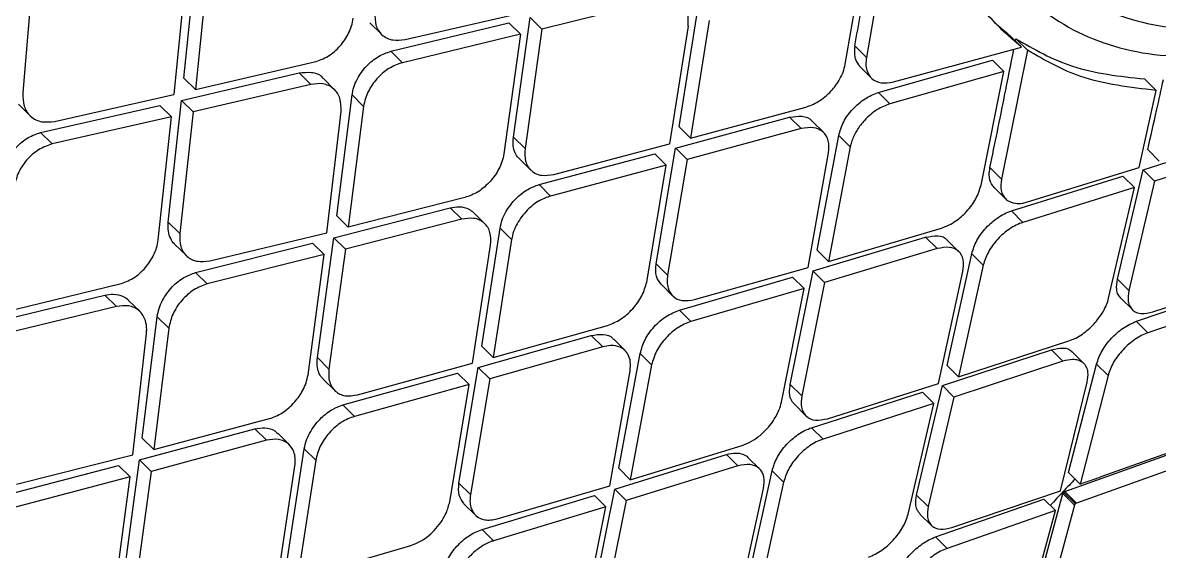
# Model space of a CAD drawing. Extents: x 525 to 613, y 487 to 635.
# Drawn here: x 535.925 to 537.302, y 579.266 to 579.906 of the extents above; entities that cross this region are included whole.
import ezdxf

# ---------------------------------------------------------------- set-up
doc = ezdxf.new("R2010")
doc.units = 0
doc.header["$MEASUREMENT"] = 0
doc.layers.add('1', color=4, linetype='Continuous')
doc.layers.add('STD TEST', color=3, linetype='Continuous')

# ---------------------------------------------------------------- blocks, each defined once
blk = doc.blocks.new('2023 VANGUARD')
at = {"layer": '1', "color": 3, "linetype": 'Continuous', "lineweight": 25}
for p, q in [((-32.0381, -12.8348), (-32.0141, -12.6937)), ((-31.9886, -12.6871), (-32.0126, -12.8266)), ((-32.8394, -12.8516), (-32.8242, -12.7018)), ((-33.0216, -12.7173), (-33.0346, -12.8693)), ((-32.8366, -12.7214), (-32.8515, -12.8715)), ((-32.8101, -12.7157), (-32.8253, -12.8655)), ((-32.2636, -12.7572), (-32.4058, -12.7923)), ((-32.5715, -12.8051), (-32.4282, -12.7722)), ((-32.2394, -12.9109), (-32.2169, -12.7684)), ((-32.614, -12.7848), (-32.6, -12.7986)), ((-32.5886, -12.8192), (-32.4457, -12.7848)), ((-32.4457, -12.7848), (-32.4317, -12.7986)), ((-32.4401, -12.9233), (-32.4198, -12.7785)), ((-32.4058, -12.7923), (-32.4198, -12.7785)), ((-32.2286, -12.7887), (-32.2509, -12.9314)), ((-32.2029, -12.7821), (-32.2255, -12.9246)), ((-32.4317, -12.7986), (-32.5746, -12.8331)), ((-32.4317, -12.7986), (-32.4518, -12.9436)), ((-32.4058, -12.7923), (-32.4261, -12.9371)), ((-31.8386, -12.8003), (-31.8246, -12.8141)), ((-31.8319, -12.8069), (-31.8314, -12.8041)), ((-31.8174, -12.818), (-31.8314, -12.8041)), ((-32.0126, -12.8266), (-32.0265, -12.8128)), ((-31.9797, -12.8564), (-31.8246, -12.8141)), ((-31.8174, -12.818), (-31.8489, -12.9739)), ((-32.5886, -12.8193), (-32.5746, -12.8331)), ((-31.9982, -12.8692), (-31.86, -12.83)), ((-31.8461, -12.8438), (-31.86, -12.83)), ((-32.8422, -12.8787), (-32.6997, -12.8455)), ((-32.8253, -12.8655), (-32.6812, -12.8322)), ((-32.6857, -12.8594), (-32.6997, -12.8455)), ((-32.0205, -12.8378), (-32.0066, -12.8515)), ((-31.8461, -12.8438), (-31.9842, -12.8829)), ((-31.8737, -12.9814), (-31.8461, -12.8438)), ((-32.8253, -12.8655), (-32.8394, -12.8516)), ((-32.6857, -12.8594), (-32.8281, -12.8926)), ((-32.6568, -12.8658), (-32.6708, -12.8519)), ((-31.6616, -12.8667), (-31.6756, -12.8528)), ((-32.9962, -12.9041), (-32.8515, -12.8715)), ((-32.6542, -13.0186), (-32.6357, -12.8721)), ((-32.6216, -12.886), (-32.6356, -12.8721)), ((-31.9842, -12.8829), (-31.9981, -12.8692)), ((-31.6823, -12.9598), (-31.6616, -12.8667)), ((-33.0399, -12.8831), (-33.0258, -12.897)), ((-33.0129, -12.9176), (-32.8684, -12.8847)), ((-32.8543, -12.8986), (-32.8684, -12.8847)), ((-32.8583, -13.026), (-32.8422, -12.8787)), ((-32.8281, -12.8926), (-32.8422, -12.8787)), ((-32.6216, -12.886), (-32.6403, -13.0324)), ((-32.2255, -12.9246), (-32.0859, -12.8869)), ((-32.8543, -12.8986), (-32.9988, -12.9315)), ((-32.8704, -13.0475), (-32.8543, -12.8986)), ((-32.8281, -12.8926), (-32.8443, -13.0398)), ((-32.666, -13.0389), (-32.6489, -12.8921)), ((-32.2437, -12.9366), (-32.1057, -12.899)), ((-32.0917, -12.9128), (-32.1057, -12.899)), ((-32.2255, -12.9246), (-32.2394, -12.9109)), ((-32.0917, -12.9128), (-32.2297, -12.9504)), ((-32.0643, -12.9177), (-32.0783, -12.9039)), ((-32.9988, -12.9315), (-33.0129, -12.9176)), ((-32.4261, -12.9371), (-32.4401, -12.9233)), ((-32.0722, -13.0601), (-32.046, -12.9212)), ((-32.0321, -12.935), (-32.046, -12.9212)), ((-31.6773, -12.9627), (-31.5445, -12.9201)), ((-32.3912, -12.9684), (-32.2509, -12.9314)), ((-32.2673, -13.0765), (-32.2437, -12.9366)), ((-32.2297, -12.9504), (-32.2436, -12.9367)), ((-32.0832, -13.0812), (-32.0585, -12.942)), ((-32.0321, -12.935), (-32.0583, -13.0739)), ((-31.6717, -12.9383), (-31.6578, -12.9521)), ((-31.5305, -12.9339), (-31.6634, -12.9765)), ((-32.4332, -12.9491), (-32.4192, -12.963)), ((-32.4091, -12.9807), (-32.269, -12.9435)), ((-32.2551, -12.9572), (-32.269, -12.9435)), ((-32.2297, -12.9504), (-32.2534, -13.0903)), ((-32.2551, -12.9572), (-32.3951, -12.9945)), ((-32.2787, -13.0987), (-32.2551, -12.9572)), ((-31.8489, -12.9739), (-31.8629, -12.9601)), ((-31.8176, -13.0017), (-31.6823, -12.9598)), ((-31.7085, -13.0951), (-31.6773, -12.9627)), ((-31.6773, -12.9627), (-31.6634, -12.9765)), ((-32.3951, -12.9945), (-32.4091, -12.9807)), ((-31.8369, -13.0126), (-31.7018, -12.9705)), ((-31.6878, -12.9843), (-31.7018, -12.9705)), ((-31.6634, -12.9765), (-31.6945, -13.109)), ((-32.499, -12.9964), (-32.6403, -13.0324)), ((-31.8579, -12.9841), (-31.8439, -12.9979)), ((-31.6878, -12.9843), (-31.8229, -13.0264)), ((-31.7191, -13.1182), (-31.6878, -12.9843)), ((-32.6577, -13.045), (-32.5167, -13.0088)), ((-32.5167, -13.0088), (-32.5027, -13.0226)), ((-32.6403, -13.0324), (-32.6542, -13.0186)), ((-32.5027, -13.0226), (-32.6437, -13.0589)), ((-32.4747, -13.0281), (-32.4886, -13.0144)), ((-31.8229, -13.0264), (-31.8369, -13.0126)), ((-32.8443, -13.0398), (-32.8583, -13.026)), ((-32.4785, -13.1762), (-32.4563, -13.0334)), ((-32.4424, -13.0472), (-32.4563, -13.0334)), ((-32.0583, -13.0739), (-31.9217, -13.0333)), ((-32.8251, -13.0872), (-32.6834, -13.0516)), ((-32.8081, -13.0729), (-32.666, -13.0389)), ((-32.6694, -13.0654), (-32.6834, -13.0516)), ((-32.6776, -13.1902), (-32.6577, -13.045)), ((-32.6437, -13.0589), (-32.6577, -13.0451)), ((-32.4424, -13.0472), (-32.4646, -13.19)), ((-32.0771, -13.0852), (-31.9408, -13.0444)), ((-31.9408, -13.0444), (-31.9268, -13.0581)), ((-31.9004, -13.062), (-31.9144, -13.0483)), ((-32.8506, -13.0527), (-32.8364, -13.0667)), ((-32.6694, -13.0654), (-32.8111, -13.101)), ((-32.689, -13.2108), (-32.6694, -13.0654)), ((-32.6437, -13.0589), (-32.6636, -13.204)), ((-32.4898, -13.197), (-32.4678, -13.0539)), ((-32.0722, -13.0601), (-32.0583, -13.0739)), ((-31.9268, -13.0581), (-32.0632, -13.099)), ((-31.9149, -13.1997), (-31.8849, -13.0645)), ((-31.871, -13.0783), (-31.8849, -13.0645)), ((-32.2534, -13.0903), (-32.2673, -13.0765)), ((-31.871, -13.0783), (-31.9009, -13.2135)), ((-32.8111, -13.101), (-32.8251, -13.0872)), ((-32.2391, -13.1327), (-32.102, -13.0926)), ((-32.2207, -13.1199), (-32.0832, -13.0812)), ((-32.1048, -13.2228), (-32.0771, -13.0852)), ((-32.088, -13.1064), (-32.102, -13.0926)), ((-32.0632, -13.099), (-32.0771, -13.0853)), ((-31.9253, -13.2213), (-31.8956, -13.0859)), ((-31.6656, -13.1349), (-31.5332, -13.0912)), ((-33.0597, -13.1355), (-32.9169, -13.101)), ((-32.2613, -13.1014), (-32.2474, -13.1152)), ((-32.088, -13.1064), (-32.2252, -13.1465)), ((-32.1154, -13.2441), (-32.088, -13.1064)), ((-32.0632, -13.099), (-32.0908, -13.2365)), ((-31.6945, -13.109), (-31.7085, -13.0951)), ((-31.6855, -13.1462), (-31.5535, -13.1011)), ((-33.0765, -13.1488), (-32.9353, -13.1144)), ((-32.9212, -13.1283), (-32.9353, -13.1144)), ((-32.8925, -13.1345), (-32.9064, -13.1208)), ((-31.7044, -13.1182), (-31.6904, -13.132)), ((-31.5394, -13.1149), (-31.6715, -13.1601)), ((-32.9212, -13.1283), (-33.0624, -13.1627)), ((-32.2252, -13.1465), (-32.2391, -13.1327)), ((-32.8898, -13.2875), (-32.8716, -13.1406)), ((-32.8576, -13.1544), (-32.8716, -13.1406)), ((-31.6855, -13.1463), (-31.6715, -13.1601)), ((-32.9012, -13.308), (-32.8847, -13.1608)), ((-32.8576, -13.1544), (-32.8758, -13.3013)), ((-32.4646, -13.19), (-32.3261, -13.1512)), ((-32.4827, -13.202), (-32.3458, -13.1634)), ((-32.3319, -13.1772), (-32.3458, -13.1634)), ((-32.3049, -13.1817), (-32.3187, -13.1679)), ((-31.9009, -13.2135), (-31.7673, -13.1699)), ((-32.4646, -13.19), (-32.4785, -13.1762)), ((-32.3319, -13.1772), (-32.4687, -13.2158)), ((-32.3126, -13.3242), (-32.2866, -13.1851)), ((-32.2727, -13.1989), (-32.2866, -13.1851)), ((-31.9205, -13.2241), (-31.7883, -13.1807)), ((-31.7744, -13.1945), (-31.7883, -13.1807)), ((-31.7491, -13.1974), (-31.763, -13.1836)), ((-32.6636, -13.204), (-32.6776, -13.1902)), ((-32.6289, -13.2352), (-32.4898, -13.197)), ((-32.5061, -13.3422), (-32.4827, -13.202)), ((-32.4687, -13.2158), (-32.4827, -13.2021)), ((-32.2727, -13.1989), (-32.2987, -13.338)), ((-31.9009, -13.2135), (-31.9149, -13.1997)), ((-31.7744, -13.1945), (-31.9065, -13.2379)), ((-31.7676, -13.3293), (-31.7338, -13.1979)), ((-31.7198, -13.2117), (-31.7338, -13.1979)), ((-32.6707, -13.2161), (-32.6567, -13.2299)), ((-32.6467, -13.2475), (-32.5079, -13.2091)), ((-32.4939, -13.2229), (-32.5079, -13.2091)), ((-32.4687, -13.2158), (-32.4922, -13.3559)), ((-32.3234, -13.3455), (-32.2988, -13.2062)), ((-31.7198, -13.2117), (-31.7536, -13.3432)), ((-32.4939, -13.2229), (-32.6328, -13.2613)), ((-32.5173, -13.3646), (-32.4939, -13.2229)), ((-32.0908, -13.2365), (-32.1048, -13.2228)), ((-32.0597, -13.2641), (-31.9253, -13.2213)), ((-31.9517, -13.3565), (-31.9205, -13.2241)), ((-31.9065, -13.2379), (-31.9204, -13.2241)), ((-31.7774, -13.3515), (-31.745, -13.2199)), ((-32.079, -13.275), (-31.9448, -13.232)), ((-31.9308, -13.2458), (-31.9448, -13.232)), ((-31.9065, -13.2379), (-31.9377, -13.3703)), ((-32.6328, -13.2613), (-32.6467, -13.2475)), ((-32.0998, -13.2466), (-32.0858, -13.2605)), ((-31.9308, -13.2458), (-32.065, -13.2888)), ((-31.9621, -13.3797), (-31.9308, -13.2458)), ((-32.8758, -13.3013), (-32.7357, -13.264)), ((-32.8932, -13.314), (-32.7534, -13.2765)), ((-32.7534, -13.2765), (-32.7394, -13.2903)), ((-32.7116, -13.2956), (-32.7256, -13.2818)), ((-32.079, -13.275), (-32.065, -13.2888)), ((-32.8898, -13.2875), (-32.8758, -13.3013)), ((-32.7394, -13.2903), (-32.8792, -13.3279)), ((-32.2987, -13.338), (-32.1631, -13.2964)), ((-31.728, -13.3341), (-31.6228, -13.2968)), ((-33.0421, -13.3434), (-32.9012, -13.308)), ((-32.7155, -13.4437), (-32.6936, -13.3006)), ((-32.6796, -13.3144), (-32.6935, -13.3006)), ((-32.3175, -13.3494), (-32.1822, -13.3075)), ((-32.1822, -13.3075), (-32.1682, -13.3213)), ((-32.142, -13.325), (-32.156, -13.3111)), ((-31.7721, -13.3524), (-31.6433, -13.3064)), ((-33.059, -13.3577), (-32.9186, -13.3208)), ((-32.9046, -13.3346), (-32.9186, -13.3208)), ((-32.9127, -13.4596), (-32.8932, -13.314)), ((-32.8792, -13.3279), (-32.8932, -13.314)), ((-32.7265, -13.4647), (-32.7048, -13.3214)), ((-32.6796, -13.3144), (-32.7015, -13.4575)), ((-32.2987, -13.338), (-32.3126, -13.3242)), ((-32.1682, -13.3213), (-32.3035, -13.3632)), ((-32.1567, -13.4623), (-32.1268, -13.3271)), ((-32.1128, -13.3409), (-32.1268, -13.3271)), ((-31.6292, -13.3203), (-31.758, -13.3662)), ((-32.9046, -13.3346), (-33.045, -13.3716)), ((-32.9239, -13.4804), (-32.9046, -13.3346)), ((-32.8792, -13.3279), (-32.8987, -13.4734)), ((-32.1128, -13.3409), (-32.1428, -13.4761)), ((-31.7536, -13.3432), (-31.7676, -13.3293)), ((-32.4922, -13.3559), (-32.5061, -13.3422)), ((-32.4598, -13.3853), (-32.3234, -13.3455)), ((-32.3451, -13.4869), (-32.3175, -13.3494)), ((-32.3035, -13.3632), (-32.3175, -13.3494)), ((-32.1669, -13.4842), (-32.1372, -13.3487)), ((-31.909, -13.396), (-31.7774, -13.3515)), ((-31.8092, -13.483), (-31.7744, -13.3548)), ((-31.7744, -13.3548), (-31.7739, -13.353)), ((-31.7603, -13.3687), (-31.7744, -13.3548)), ((-31.7739, -13.353), (-31.7721, -13.3524)), ((-31.7598, -13.3669), (-31.7739, -13.353)), ((-31.758, -13.3662), (-31.772, -13.3524)), ((-32.5002, -13.367), (-32.4862, -13.3808)), ((-32.4782, -13.3981), (-32.3421, -13.3569)), ((-32.3282, -13.3707), (-32.3421, -13.3569)), ((-32.3035, -13.3632), (-32.3311, -13.5007)), ((-31.9377, -13.3703), (-31.9517, -13.3565)), ((-31.9289, -13.4073), (-31.7976, -13.3614)), ((-31.7836, -13.3753), (-31.7976, -13.3614)), ((-31.7603, -13.3687), (-31.7951, -13.4968)), ((-31.7598, -13.3669), (-31.7603, -13.3687)), ((-31.758, -13.3662), (-31.7598, -13.3669)), ((-32.3282, -13.3707), (-32.4642, -13.4119)), ((-32.3555, -13.5085), (-32.3282, -13.3707)), ((-31.9477, -13.3795), (-31.9337, -13.3933)), ((-31.7836, -13.3753), (-31.9149, -13.4212)), ((-31.7904, -13.4008), (-31.7836, -13.3753)), ((-32.4642, -13.4119), (-32.4781, -13.3981)), ((-31.9289, -13.4073), (-31.9149, -13.4212)), ((-31.8187, -13.5054), (-31.7904, -13.4008)), ((-32.7015, -13.4575), (-32.5643, -13.4175))]:
    blk.add_line(p, q, dxfattribs=at)
for points, knots in [([(-26.2566, -9.0066), (-26.2864, -9.0326), (-26.3462, -9.0848), (-26.4359, -9.1634), (-26.5259, -9.2425), (-26.6162, -9.322), (-26.7068, -9.4021), (-26.7976, -9.4826), (-26.9625, -9.6292), (-27.2007, -9.8424), (-27.5634, -10.1702), (-27.9771, -10.5489), (-28.6449, -11.1694), (-29.5104, -11.9931), (-30.387, -12.8555), (-31.0802, -13.5544), (-31.5958, -14.0829), (-32.1064, -14.615), (-32.5004, -15.0325), (-32.7801, -15.3322), (-32.9483, -15.5135), (-33.1156, -15.6948), (-33.282, -15.8763), (-33.4475, -16.0578), (-33.6121, -16.2395), (-33.7759, -16.4212), (-33.9388, -16.6031), (-34.1008, -16.785), (-34.2619, -16.967), (-34.4222, -17.1491), (-34.5284, -17.2708), (-34.5815, -17.3315)], [0, 0, 0, 0, 0.010126, 0.020295, 0.030505, 0.040758, 0.051054, 0.061392, 0.071773, 0.107388, 0.142994, 0.196448, 0.250296, 0.375054, 0.500194, 0.562652, 0.625129, 0.687783, 0.750122, 0.771141, 0.792123, 0.813067, 0.833974, 0.854846, 0.875682, 0.896484, 0.917252, 0.937986, 0.958689, 0.97936, 1, 1, 1, 1]), ([(-34.2953, -16.3564), (-34.1482, -16.2012), (-33.8522, -15.8888), (-33.42, -15.4314), (-33.0101, -14.9978), (-32.6366, -14.6027), (-32.2647, -14.2094), (-31.8859, -13.8093), (-31.4915, -13.3934), (-31.1636, -13.0484), (-30.8998, -12.7711), (-30.6977, -12.5589), (-30.4946, -12.3458), (-30.2801, -12.1209), (-30.0435, -11.873), (-29.7782, -11.5954), (-29.4728, -11.2761), (-29.1252, -10.9132), (-28.7335, -10.5043), (-28.3069, -10.0592), (-27.8593, -9.5924), (-27.5544, -9.2736), (-27.4031, -9.1154)], [0, 0, 0, 0, 0.064164, 0.129134, 0.188798, 0.243179, 0.292266, 0.351199, 0.408496, 0.464259, 0.494029, 0.523343, 0.552199, 0.582361, 0.616634, 0.655054, 0.697624, 0.749251, 0.805912, 0.867594, 0.93432, 1, 1, 1, 1]), ([(-26.5548, -9.3729), (-26.8823, -9.6598), (-27.5372, -10.2335), (-28.505, -11.1178), (-29.4609, -12.0181), (-30.4026, -12.9353), (-31.3297, -13.8678), (-32.2405, -14.8151), (-33.1358, -15.775), (-33.7174, -16.4252), (-34.0082, -16.7503)], [0, 0, 0, 0, 0.125, 0.25, 0.375, 0.5, 0.625, 0.75, 0.875, 1, 1, 1, 1]), ([(-25.4146, -10.4282), (-25.7372, -10.6679), (-26.3791, -11.1448), (-27.2948, -11.9177), (-28.1843, -12.7094), (-29.0476, -13.5262), (-29.8857, -14.3564), (-30.7025, -15.1973), (-31.4896, -16.0589), (-32.2522, -16.9521), (-32.7261, -17.5775), (-32.9643, -17.8919)], [0, 0, 0, 0, 0.113392, 0.225638, 0.337341, 0.448782, 0.560233, 0.669481, 0.778832, 0.888788, 1, 1, 1, 1]), ([(-24.9408, -10.9166), (-25.0731, -11.004), (-25.3406, -11.1805), (-25.7398, -11.4588), (-26.1419, -11.7506), (-26.5459, -12.0569), (-26.94, -12.3686), (-27.3913, -12.7403), (-27.9037, -13.1831), (-28.49, -13.719), (-29.0089, -14.2196), (-29.452, -14.6653), (-29.8107, -15.0385), (-30.1521, -15.4062), (-30.4762, -15.7679), (-30.7928, -16.1342), (-31.1698, -16.5871), (-31.5985, -17.1306), (-32.0622, -17.7557), (-32.3496, -18.1776), (-32.4913, -18.3855)], [0, 0, 0, 0, 0.044709, 0.090349, 0.13691, 0.184379, 0.232745, 0.277954, 0.348418, 0.422679, 0.500679, 0.550525, 0.598903, 0.645795, 0.691185, 0.735062, 0.781563, 0.856423, 0.929252, 1, 1, 1, 1]), ([(-30.8969, -12.2791), (-30.9227, -12.3251), (-30.9742, -12.4171), (-31.0852, -12.5478), (-31.2116, -12.6621), (-31.3481, -12.7519), (-31.4854, -12.8101), (-31.615, -12.832), (-31.7288, -12.8153), (-31.8202, -12.7609), (-31.8833, -12.6718), (-31.9134, -12.5539), (-31.9075, -12.4162), (-31.865, -12.2694), (-31.7879, -12.1245), (-31.6808, -11.992), (-31.5509, -11.8807), (-31.4072, -11.7983), (-31.2604, -11.7495), (-31.1212, -11.7365), (-31.0003, -11.7599), (-30.9064, -11.817), (-30.846, -11.9036), (-30.8239, -12.0142), (-30.8378, -12.1417), (-30.8772, -12.2333), (-30.8969, -12.2791)], [0, 0, 0, 0, 0.041607, 0.083241, 0.124868, 0.166463, 0.208051, 0.249701, 0.291426, 0.333201, 0.37497, 0.4167, 0.458391, 0.500024, 0.541607, 0.583193, 0.624799, 0.666416, 0.708056, 0.749714, 0.791382, 0.833124, 0.874939, 0.916728, 0.958401, 1, 1, 1, 1]), ([(-30.925, -12.2801), (-30.9491, -12.3234), (-30.9974, -12.4099), (-31.1015, -12.5327), (-31.2202, -12.6399), (-31.3486, -12.724), (-31.4776, -12.7783), (-31.5995, -12.7985), (-31.7066, -12.7826), (-31.7925, -12.7315), (-31.8516, -12.6479), (-31.8797, -12.5375), (-31.8739, -12.4085), (-31.8337, -12.271), (-31.7612, -12.1352), (-31.6606, -12.0109), (-31.5388, -11.9064), (-31.4041, -11.8289), (-31.2666, -11.7828), (-31.1363, -11.7704), (-31.023, -11.7921), (-30.935, -11.8457), (-30.8781, -11.9271), (-30.8571, -12.0311), (-30.8698, -12.151), (-30.9066, -12.2371), (-30.925, -12.2801)], [0, 0, 0, 0, 0.04161, 0.083271, 0.124923, 0.166513, 0.208078, 0.24971, 0.291446, 0.33324, 0.375013, 0.41673, 0.458406, 0.500035, 0.541625, 0.583217, 0.624828, 0.666452, 0.708096, 0.749746, 0.791398, 0.83314, 0.874969, 0.916762, 0.958421, 1, 1, 1, 1]), ([(-32.0265, -12.8128), (-32.022, -12.7868), (-32.0138, -12.7404), (-32.006, -12.6938), (-32.0025, -12.6733)], [0, 0, 0, 0, 0.56, 1, 1, 1, 1]), ([(-31.8448, -12.7968), (-31.8615, -12.78), (-31.8961, -12.7451), (-31.9167, -12.6963), (-31.9275, -12.671)], [0, 0, 0, 0, 0.480997, 1, 1, 1, 1]), ([(-30.8971, -12.6971), (-31.3091, -13.1322), (-31.9424, -13.8012), (-33.0721, -15.0172), (-33.7928, -15.7949), (-34.2948, -16.3366)], [0, 0, 0, 0, 0.360925, 0.55487, 1, 1, 1, 1]), ([(-32.2286, -12.7887), (-32.2284, -12.7834), (-32.2279, -12.7728), (-32.2343, -12.7629), (-32.242, -12.758), (-32.251, -12.7553), (-32.2587, -12.7565), (-32.2636, -12.7572)], [0, 0, 0, 0, 0.249842, 0.499344, 0.639019, 0.769178, 1, 1, 1, 1]), ([(-32.6079, -12.7718), (-32.6079, -12.7773), (-32.608, -12.7882), (-32.6013, -12.7984), (-32.5935, -12.8036), (-32.5844, -12.8066), (-32.5766, -12.8057), (-32.5715, -12.8051)], [0, 0, 0, 0, 0.249768, 0.499285, 0.636025, 0.765209, 1, 1, 1, 1]), ([(-32.6812, -12.8322), (-32.6756, -12.8303), (-32.6645, -12.8264), (-32.6496, -12.8134), (-32.6406, -12.8), (-32.6358, -12.7884), (-32.6348, -12.7824), (-32.6342, -12.7793)], [0, 0, 0, 0, 0.24914, 0.499394, 0.735133, 0.86404, 1, 1, 1, 1]), ([(-31.8587, -12.783), (-31.855, -12.7862), (-31.8482, -12.792), (-31.8415, -12.7978), (-31.8386, -12.8003)], [0, 0, 0, 0, 0.560012, 1, 1, 1, 1]), ([(-31.8246, -12.8141), (-31.8284, -12.8109), (-31.8351, -12.8051), (-31.8418, -12.7993), (-31.8448, -12.7968)], [0, 0, 0, 0, 0.56, 1, 1, 1, 1]), ([(-31.8314, -12.8041), (-31.8094, -12.8167), (-31.7633, -12.8431), (-31.7057, -12.8495), (-31.6755, -12.8528)], [0, 0, 0, 0, 0.477458, 1, 1, 1, 1]), ([(-32.0265, -12.8128), (-32.0269, -12.8158), (-32.0275, -12.8215), (-32.026, -12.8305), (-32.0225, -12.8349), (-32.0203, -12.8376)], [0, 0, 0, 0, 0.295881, 0.567231, 1, 1, 1, 1]), ([(-31.8629, -12.9601), (-31.8569, -12.9311), (-31.8471, -12.8834), (-31.8376, -12.8354), (-31.8339, -12.8166)], [0, 0, 0, 0, 0.608604, 1, 1, 1, 1]), ([(-31.6616, -12.8667), (-31.6932, -12.863), (-31.7509, -12.8564), (-31.7967, -12.8299), (-31.8174, -12.818)], [0, 0, 0, 0, 0.547786, 1, 1, 1, 1]), ([(-32.6357, -12.8721), (-32.6351, -12.869), (-32.6339, -12.8627), (-32.6299, -12.8534), (-32.6246, -12.8447), (-32.6162, -12.8347), (-32.604, -12.8245), (-32.5936, -12.821), (-32.5886, -12.8192)], [0, 0, 0, 0, 0.139314, 0.274553, 0.405741, 0.532907, 0.774193, 1, 1, 1, 1]), ([(-32.0126, -12.8266), (-32.0129, -12.8295), (-32.0136, -12.8351), (-32.0119, -12.8443), (-32.0065, -12.8531), (-31.9952, -12.8588), (-31.9849, -12.8572), (-31.9797, -12.8564)], [0, 0, 0, 0, 0.140253, 0.270645, 0.500892, 0.748073, 1, 1, 1, 1]), ([(-32.6997, -12.8455), (-32.6947, -12.845), (-32.6843, -12.8438), (-32.6742, -12.8472), (-32.6714, -12.8517), (-32.6711, -12.8522)], [0, 0, 0, 0, 0.45213, 0.942741, 1, 1, 1, 1]), ([(-32.5746, -12.8331), (-32.5802, -12.835), (-32.5913, -12.839), (-32.606, -12.8519), (-32.615, -12.8651), (-32.6199, -12.8766), (-32.6211, -12.8828), (-32.6216, -12.886)], [0, 0, 0, 0, 0.250697, 0.499277, 0.728483, 0.859063, 1, 1, 1, 1]), ([(-32.0859, -12.8869), (-32.0809, -12.885), (-32.073, -12.8821), (-32.0626, -12.8745), (-32.0533, -12.8657), (-32.0457, -12.8553), (-32.0403, -12.8441), (-32.0389, -12.838), (-32.0381, -12.8348)], [0, 0, 0, 0, 0.233485, 0.362656, 0.499781, 0.720694, 0.853157, 1, 1, 1, 1]), ([(-32.6489, -12.8921), (-32.6489, -12.8867), (-32.6489, -12.8759), (-32.6558, -12.8657), (-32.6637, -12.8606), (-32.6729, -12.8577), (-32.6807, -12.8587), (-32.6857, -12.8594)], [0, 0, 0, 0, 0.249724, 0.499227, 0.638351, 0.768336, 1, 1, 1, 1]), ([(-31.6717, -12.9383), (-31.6682, -12.9225), (-31.6617, -12.8942), (-31.6554, -12.8658), (-31.6527, -12.8533)], [0, 0, 0, 0, 0.56, 1, 1, 1, 1]), ([(-33.0346, -12.8693), (-33.0345, -12.875), (-33.0342, -12.8862), (-33.027, -12.8969), (-33.0189, -12.9024), (-33.0094, -12.9056), (-33.0014, -12.9047), (-32.9962, -12.9041)], [0, 0, 0, 0, 0.249581, 0.499074, 0.636266, 0.765621, 1, 1, 1, 1]), ([(-31.9842, -12.8829), (-31.9894, -12.8849), (-31.9973, -12.8879), (-32.0076, -12.8956), (-32.0162, -12.9037), (-32.0237, -12.9136), (-32.0287, -12.9233), (-32.0311, -12.9302), (-32.0318, -12.9337), (-32.0321, -12.935)], [0, 0, 0, 0, 0.237128, 0.365272, 0.499454, 0.689013, 0.835727, 0.939429, 1, 1, 1, 1]), ([(-32.1057, -12.899), (-32.1006, -12.8983), (-32.0904, -12.8969), (-32.081, -12.8998), (-32.0787, -12.9038), (-32.0785, -12.9041)], [0, 0, 0, 0, 0.477785, 0.95557, 1, 1, 1, 1]), ([(-33.0592, -12.9712), (-33.0587, -12.9679), (-33.0577, -12.9616), (-33.0539, -12.952), (-33.0488, -12.9432), (-33.0405, -12.933), (-33.0284, -12.9227), (-33.0179, -12.9193), (-33.0129, -12.9176)], [0, 0, 0, 0, 0.13953, 0.27486, 0.406043, 0.533137, 0.774214, 1, 1, 1, 1]), ([(-32.4331, -12.949), (-32.4334, -12.9488), (-32.4356, -12.947), (-32.4384, -12.942), (-32.4409, -12.9337), (-32.4404, -12.9268), (-32.4401, -12.9233)], [0, 0, 0, 0, 0.0440046, 0.3394591, 0.6581306, 1, 1, 1, 1]), ([(-32.9988, -12.9315), (-33.0044, -12.9334), (-33.0156, -12.9373), (-33.0306, -12.9507), (-33.0416, -12.9674), (-33.0439, -12.9792), (-33.0451, -12.9851)], [0, 0, 0, 0, 0.250649, 0.500184, 0.749849, 1, 1, 1, 1]), ([(-32.4261, -12.9371), (-32.4263, -12.9424), (-32.4267, -12.9531), (-32.4203, -12.9628), (-32.4129, -12.9677), (-32.4041, -12.9704), (-32.3963, -12.9692), (-32.3912, -12.9684)], [0, 0, 0, 0, 0.249905, 0.499434, 0.631179, 0.758695, 1, 1, 1, 1]), ([(-32.4518, -12.9436), (-32.4524, -12.9467), (-32.4536, -12.9528), (-32.4586, -12.9641), (-32.466, -12.9748), (-32.4751, -12.9837), (-32.4854, -12.9915), (-32.4936, -12.9944), (-32.499, -12.9964)], [0, 0, 0, 0, 0.138954, 0.268788, 0.500143, 0.629149, 0.755741, 1, 1, 1, 1]), ([(-31.8578, -12.984), (-31.859, -12.9827), (-31.8624, -12.9788), (-31.8643, -12.9706), (-31.8633, -12.9632), (-31.8629, -12.9601)], [0, 0, 0, 0, 0.2405355, 0.6903893, 1, 1, 1, 1]), ([(-32.4563, -13.0334), (-32.4556, -13.03), (-32.4542, -13.0235), (-32.4496, -13.0138), (-32.4438, -13.005), (-32.4351, -12.9952), (-32.4232, -12.9858), (-32.4136, -12.9823), (-32.4091, -12.9807)], [0, 0, 0, 0, 0.149794, 0.29256, 0.428299, 0.557014, 0.792367, 1, 1, 1, 1]), ([(-31.9217, -13.0333), (-31.9186, -13.0322), (-31.9127, -13.03), (-31.9021, -13.0235), (-31.8903, -13.0132), (-31.8788, -12.9977), (-31.8754, -12.9869), (-31.8737, -12.9814)], [0, 0, 0, 0, 0.146209, 0.278513, 0.500508, 0.746311, 1, 1, 1, 1]), ([(-31.8489, -12.9739), (-31.8494, -12.9788), (-31.8502, -12.9862), (-31.8472, -12.994), (-31.8423, -13.0003), (-31.834, -13.0038), (-31.8246, -13.0036), (-31.8194, -13.0022), (-31.8176, -13.0017)], [0, 0, 0, 0, 0.237648, 0.366007, 0.500379, 0.749461, 0.910533, 1, 1, 1, 1]), ([(-32.3951, -12.9945), (-32.3998, -12.9962), (-32.4097, -12.9997), (-32.4217, -13.0095), (-32.4303, -13.0194), (-32.4359, -13.0281), (-32.4404, -13.0376), (-32.4417, -13.0439), (-32.4424, -13.0472)], [0, 0, 0, 0, 0.215417, 0.453369, 0.581441, 0.715234, 0.854753, 1, 1, 1, 1]), ([(-32.5167, -13.0088), (-32.5131, -13.0082), (-32.5048, -13.0067), (-32.495, -13.0091), (-32.4903, -13.013), (-32.4886, -13.0144)], [0, 0, 0, 0, 0.323991, 0.751704, 1, 1, 1, 1]), ([(-32.4678, -13.0539), (-32.4676, -13.0486), (-32.4672, -13.0379), (-32.4736, -13.0282), (-32.4811, -13.0233), (-32.4899, -13.0206), (-32.4977, -13.0218), (-32.5027, -13.0226)], [0, 0, 0, 0, 0.249889, 0.499419, 0.634666, 0.763344, 1, 1, 1, 1]), ([(-31.8849, -13.0645), (-31.8833, -13.0591), (-31.8798, -13.0484), (-31.868, -13.0326), (-31.8558, -13.022), (-31.8452, -13.0156), (-31.8397, -13.0136), (-31.8369, -13.0126)], [0, 0, 0, 0, 0.247223, 0.49948, 0.737302, 0.86567, 1, 1, 1, 1]), ([(-32.8506, -13.0527), (-32.8506, -13.0526), (-32.8528, -13.051), (-32.8557, -13.046), (-32.8588, -13.0372), (-32.8585, -13.0298), (-32.8583, -13.026)], [0, 0, 0, 0, 0.006856, 0.309054, 0.640112, 1, 1, 1, 1]), ([(-31.8229, -13.0264), (-31.8257, -13.0274), (-31.8311, -13.0294), (-31.8417, -13.0357), (-31.8541, -13.0463), (-31.8659, -13.0622), (-31.8693, -13.0729), (-31.871, -13.0783)], [0, 0, 0, 0, 0.132811, 0.26066, 0.500424, 0.75321, 1, 1, 1, 1]), ([(-32.9169, -13.101), (-32.9114, -13.0991), (-32.9031, -13.0962), (-32.8929, -13.0883), (-32.8839, -13.0793), (-32.8767, -13.0685), (-32.872, -13.0569), (-32.8709, -13.0507), (-32.8704, -13.0475)], [0, 0, 0, 0, 0.246068, 0.372181, 0.500018, 0.731443, 0.861192, 1, 1, 1, 1]), ([(-32.8443, -13.0398), (-32.8443, -13.0453), (-32.8444, -13.0562), (-32.8377, -13.0664), (-32.83, -13.0716), (-32.8211, -13.0746), (-32.8132, -13.0736), (-32.8081, -13.0729)], [0, 0, 0, 0, 0.249802, 0.499311, 0.633415, 0.761718, 1, 1, 1, 1]), ([(-31.9408, -13.0444), (-31.9358, -13.0435), (-31.9259, -13.0418), (-31.9168, -13.0444), (-31.9147, -13.0482), (-31.9146, -13.0484)], [0, 0, 0, 0, 0.480727, 0.961454, 1, 1, 1, 1]), ([(-32.2611, -13.1012), (-32.2634, -13.0983), (-32.2685, -13.092), (-32.2677, -13.0819), (-32.2673, -13.0765)], [0, 0, 0, 0, 0.470379, 1, 1, 1, 1]), ([(-32.8716, -13.1406), (-32.871, -13.1373), (-32.8699, -13.1308), (-32.8657, -13.1212), (-32.8602, -13.1123), (-32.8518, -13.1023), (-32.8399, -13.0924), (-32.8299, -13.0888), (-32.8251, -13.0872)], [0, 0, 0, 0, 0.144696, 0.283786, 0.417288, 0.545224, 0.783438, 1, 1, 1, 1]), ([(-32.2534, -13.0903), (-32.2537, -13.0931), (-32.2543, -13.0986), (-32.2528, -13.1078), (-32.2475, -13.1167), (-32.2361, -13.1224), (-32.2259, -13.1207), (-32.2207, -13.1199)], [0, 0, 0, 0, 0.134277, 0.262692, 0.50091, 0.744188, 1, 1, 1, 1]), ([(-32.8111, -13.101), (-32.8166, -13.103), (-32.8276, -13.107), (-32.8425, -13.1204), (-32.8538, -13.1371), (-32.8563, -13.1486), (-32.8576, -13.1544)], [0, 0, 0, 0, 0.248735, 0.499985, 0.749884, 1, 1, 1, 1]), ([(-31.7043, -13.1181), (-31.7055, -13.1167), (-31.708, -13.1139), (-31.7101, -13.1065), (-31.7091, -13.0995), (-31.7085, -13.0951)], [0, 0, 0, 0, 0.260226, 0.531953, 1, 1, 1, 1]), ([(-32.9353, -13.1144), (-32.9318, -13.1139), (-32.9237, -13.1125), (-32.9141, -13.1152), (-32.9082, -13.1185), (-32.9066, -13.1206), (-32.9065, -13.1208)], [0, 0, 0, 0, 0.302505, 0.721273, 0.975356, 1, 1, 1, 1]), ([(-31.7673, -13.1699), (-31.7645, -13.1689), (-31.7591, -13.1668), (-31.7486, -13.1604), (-31.7365, -13.1498), (-31.7269, -13.137), (-31.7214, -13.1263), (-31.7198, -13.1209), (-31.7191, -13.1182)], [0, 0, 0, 0, 0.134355, 0.262578, 0.499664, 0.742302, 0.869395, 1, 1, 1, 1]), ([(-31.6945, -13.109), (-31.6952, -13.1135), (-31.6962, -13.1207), (-31.6937, -13.1281), (-31.6892, -13.1341), (-31.6802, -13.1381), (-31.6704, -13.136), (-31.6656, -13.1349)], [0, 0, 0, 0, 0.234072, 0.363555, 0.501018, 0.750413, 1, 1, 1, 1]), ([(-32.8847, -13.1608), (-32.8847, -13.1607), (-32.8847, -13.1606), (-32.8846, -13.1602), (-32.8845, -13.1587), (-32.8843, -13.1534), (-32.8857, -13.1435), (-32.8914, -13.1345), (-32.8993, -13.1294), (-32.9083, -13.1265), (-32.9162, -13.1276), (-32.9212, -13.1283)], [0, 0, 0, 0, 0.002183, 0.006168, 0.019541, 0.067892, 0.250469, 0.499736, 0.635757, 0.764625, 1, 1, 1, 1]), ([(-31.7338, -13.1979), (-31.7319, -13.1926), (-31.7282, -13.1821), (-31.7162, -13.1664), (-31.7039, -13.1558), (-31.6935, -13.1494), (-31.6882, -13.1473), (-31.6855, -13.1462)], [0, 0, 0, 0, 0.252874, 0.49957, 0.741231, 0.868599, 1, 1, 1, 1]), ([(-32.3458, -13.1634), (-32.341, -13.1626), (-32.3312, -13.161), (-32.3219, -13.1637), (-32.3194, -13.1677), (-32.3191, -13.1683)], [0, 0, 0, 0, 0.4562, 0.926728, 1, 1, 1, 1]), ([(-31.6715, -13.1601), (-31.6742, -13.1611), (-31.6794, -13.1632), (-31.6899, -13.1696), (-31.7021, -13.1802), (-31.7142, -13.1959), (-31.7179, -13.2064), (-31.7198, -13.2117)], [0, 0, 0, 0, 0.1307, 0.257814, 0.500295, 0.747463, 1, 1, 1, 1]), ([(-32.2988, -13.2062), (-32.2985, -13.2024), (-32.2979, -13.1953), (-32.3006, -13.1868), (-32.305, -13.1809), (-32.312, -13.1765), (-32.3211, -13.1747), (-32.3287, -13.1764), (-32.3319, -13.1771)], [0, 0, 0, 0, 0.180521, 0.345253, 0.494173, 0.627261, 0.845096, 1, 1, 1, 1]), ([(-31.7883, -13.1807), (-31.7836, -13.1797), (-31.774, -13.1776), (-31.7653, -13.1799), (-31.7634, -13.1835), (-31.7632, -13.1838)], [0, 0, 0, 0, 0.477786, 0.955572, 1, 1, 1, 1]), ([(-32.6705, -13.2159), (-32.6712, -13.2153), (-32.6736, -13.2133), (-32.6763, -13.2079), (-32.6783, -13.1999), (-32.6778, -13.1935), (-32.6776, -13.1902)], [0, 0, 0, 0, 0.101104, 0.385053, 0.684684, 1, 1, 1, 1]), ([(-31.745, -13.2199), (-31.7444, -13.2157), (-31.7434, -13.209), (-31.7457, -13.2014), (-31.7496, -13.1962), (-31.7555, -13.1931), (-31.7636, -13.1919), (-31.7704, -13.1935), (-31.7744, -13.1945)], [0, 0, 0, 0, 0.214762, 0.348835, 0.500428, 0.660733, 0.797561, 1, 1, 1, 1]), ([(-32.7357, -13.264), (-32.7305, -13.2621), (-32.7225, -13.2591), (-32.7122, -13.2512), (-32.7033, -13.2424), (-32.696, -13.2318), (-32.6909, -13.2204), (-32.6897, -13.2141), (-32.689, -13.2108)], [0, 0, 0, 0, 0.240796, 0.368159, 0.499798, 0.721243, 0.853568, 1, 1, 1, 1]), ([(-32.6636, -13.204), (-32.6639, -13.2073), (-32.6643, -13.2136), (-32.6621, -13.223), (-32.6574, -13.2301), (-32.6506, -13.2345), (-32.6419, -13.2373), (-32.6341, -13.236), (-32.6289, -13.2352)], [0, 0, 0, 0, 0.152668, 0.287076, 0.500276, 0.628991, 0.755362, 1, 1, 1, 1]), ([(-32.0997, -13.2465), (-32.1007, -13.2455), (-32.1041, -13.242), (-32.1063, -13.2339), (-32.1052, -13.2261), (-32.1048, -13.2228)], [0, 0, 0, 0, 0.198128, 0.658599, 1, 1, 1, 1]), ([(-32.1631, -13.2964), (-32.1593, -13.2949), (-32.152, -13.2921), (-32.1416, -13.2848), (-32.1331, -13.2767), (-32.1249, -13.2665), (-32.1185, -13.2552), (-32.1163, -13.2474), (-32.1154, -13.2441)], [0, 0, 0, 0, 0.181448, 0.34684, 0.496153, 0.629368, 0.84666, 1, 1, 1, 1]), ([(-32.0908, -13.2365), (-32.0913, -13.2414), (-32.0921, -13.2488), (-32.0891, -13.2566), (-32.0842, -13.2628), (-32.0748, -13.2672), (-32.0648, -13.2651), (-32.0597, -13.2641)], [0, 0, 0, 0, 0.239375, 0.367532, 0.500988, 0.750318, 1, 1, 1, 1]), ([(-32.6936, -13.3006), (-32.6928, -13.297), (-32.6912, -13.2899), (-32.6861, -13.2796), (-32.6798, -13.2705), (-32.671, -13.2608), (-32.6596, -13.2521), (-32.6507, -13.2489), (-32.6467, -13.2475)], [0, 0, 0, 0, 0.162673, 0.314645, 0.455907, 0.586453, 0.814461, 1, 1, 1, 1]), ([(-32.6328, -13.2613), (-32.6381, -13.2633), (-32.6461, -13.2663), (-32.6563, -13.2742), (-32.6657, -13.2835), (-32.6753, -13.2974), (-32.6782, -13.3087), (-32.6796, -13.3144)], [0, 0, 0, 0, 0.243789, 0.370648, 0.500457, 0.750107, 1, 1, 1, 1]), ([(-32.7534, -13.2765), (-32.7493, -13.2758), (-32.7403, -13.2742), (-32.7309, -13.2771), (-32.7269, -13.2809), (-32.7257, -13.282)], [0, 0, 0, 0, 0.376733, 0.822117, 1, 1, 1, 1]), ([(-32.1268, -13.3271), (-32.1251, -13.3218), (-32.1217, -13.3111), (-32.11, -13.2952), (-32.0979, -13.2846), (-32.0874, -13.2781), (-32.0818, -13.276), (-32.079, -13.275)], [0, 0, 0, 0, 0.246043, 0.499572, 0.733972, 0.863156, 1, 1, 1, 1]), ([(-32.7048, -13.3214), (-32.7045, -13.318), (-32.7041, -13.3118), (-32.7063, -13.3024), (-32.711, -13.2953), (-32.7179, -13.291), (-32.7266, -13.2882), (-32.7343, -13.2895), (-32.7394, -13.2903)], [0, 0, 0, 0, 0.154431, 0.28943, 0.500297, 0.631882, 0.7592, 1, 1, 1, 1]), ([(-32.065, -13.2888), (-32.0678, -13.2898), (-32.0733, -13.2919), (-32.0838, -13.2983), (-32.096, -13.309), (-32.1077, -13.3249), (-32.1111, -13.3356), (-32.1128, -13.3409)], [0, 0, 0, 0, 0.135216, 0.263852, 0.50037, 0.754079, 1, 1, 1, 1]), ([(-32.1822, -13.3075), (-32.1783, -13.3066), (-32.171, -13.3049), (-32.1624, -13.3068), (-32.1576, -13.3091), (-32.1561, -13.3111), (-32.156, -13.3112)], [0, 0, 0, 0, 0.36413, 0.693038, 0.986658, 1, 1, 1, 1]), ([(-31.7598, -13.337), (-31.7647, -13.3422), (-31.7747, -13.3529), (-31.7847, -13.3636), (-31.7899, -13.3691)], [0, 0, 0, 0, 0.48522, 1, 1, 1, 1]), ([(-31.7536, -13.3432), (-31.7488, -13.3415), (-31.7402, -13.3385), (-31.7317, -13.3355), (-31.728, -13.3341)], [0, 0, 0, 0, 0.5599995, 1, 1, 1, 1]), ([(-32.5001, -13.3669), (-32.5025, -13.3638), (-32.5073, -13.3575), (-32.5065, -13.3473), (-32.5061, -13.3422)], [0, 0, 0, 0, 0.491531, 1, 1, 1, 1]), ([(-32.5643, -13.4175), (-32.5598, -13.4158), (-32.5525, -13.4129), (-32.5421, -13.4054), (-32.5337, -13.3973), (-32.5266, -13.3879), (-32.5204, -13.3768), (-32.5185, -13.3692), (-32.5173, -13.3646)], [0, 0, 0, 0, 0.210546, 0.345379, 0.499642, 0.657513, 0.793671, 1, 1, 1, 1]), ([(-32.4922, -13.3559), (-32.4925, -13.3587), (-32.4931, -13.3641), (-32.4917, -13.3734), (-32.4864, -13.3823), (-32.4771, -13.3866), (-32.4678, -13.3871), (-32.4625, -13.3859), (-32.4598, -13.3853)], [0, 0, 0, 0, 0.130735, 0.257868, 0.500261, 0.739742, 0.867403, 1, 1, 1, 1]), ([(-31.9476, -13.3794), (-31.9487, -13.378), (-31.9511, -13.3753), (-31.9533, -13.3679), (-31.9523, -13.3609), (-31.9517, -13.3565)], [0, 0, 0, 0, 0.256993, 0.528008, 1, 1, 1, 1]), ([(-32.01, -13.4317), (-32.0073, -13.4306), (-32.0019, -13.4284), (-31.9915, -13.422), (-31.9794, -13.4114), (-31.9699, -13.3985), (-31.9644, -13.3877), (-31.9628, -13.3824), (-31.962, -13.3797)], [0, 0, 0, 0, 0.135033, 0.26346, 0.499555, 0.743258, 0.870124, 1, 1, 1, 1]), ([(-31.9377, -13.3703), (-31.9383, -13.3749), (-31.9394, -13.3821), (-31.9368, -13.3895), (-31.9324, -13.3954), (-31.9235, -13.3993), (-31.9138, -13.3971), (-31.909, -13.396)], [0, 0, 0, 0, 0.235518, 0.364684, 0.501135, 0.750482, 1, 1, 1, 1]), ([(-31.977, -13.4591), (-31.9752, -13.4538), (-31.9715, -13.4434), (-31.9595, -13.4276), (-31.9473, -13.417), (-31.9369, -13.4105), (-31.9316, -13.4084), (-31.9289, -13.4073)], [0, 0, 0, 0, 0.252355, 0.499548, 0.740352, 0.86794, 1, 1, 1, 1]), ([(-32.4642, -13.4119), (-32.4655, -13.4123), (-32.469, -13.4135), (-32.4756, -13.4167), (-32.4848, -13.4226), (-32.494, -13.4313), (-32.5015, -13.441), (-32.5079, -13.4521), (-32.51, -13.4598), (-32.5113, -13.4647)], [0, 0, 0, 0, 0.062338, 0.166485, 0.312329, 0.499714, 0.646961, 0.779493, 1, 1, 1, 1]), ([(-31.9149, -13.4212), (-31.9176, -13.4222), (-31.9228, -13.4243), (-31.9332, -13.4308), (-31.9454, -13.4415), (-31.9575, -13.4572), (-31.9612, -13.4677), (-31.963, -13.473)], [0, 0, 0, 0, 0.1315, 0.258861, 0.500203, 0.748014, 1, 1, 1, 1])]:
    blk.add_open_spline(points, degree=3, knots=knots, dxfattribs=at)
for points in [[(-32.046, -12.9212), (-32.0444, -12.9157), (-32.0413, -12.9047), (-32.0294, -12.8887), (-32.0143, -12.8755), (-32.0036, -12.8713), (-31.9982, -12.8692)], [(-32.0585, -12.942), (-32.0581, -12.937), (-32.0574, -12.9268), (-32.0644, -12.9161), (-32.0761, -12.9104), (-32.0865, -12.912), (-32.0917, -12.9128)], [(-31.8956, -13.0858), (-31.895, -13.0809), (-31.8939, -13.0709), (-31.9003, -13.0605), (-31.9115, -13.0553), (-31.9217, -13.0572), (-31.9268, -13.0581)], [(-32.3261, -13.1512), (-32.3208, -13.149), (-32.3101, -13.1447), (-32.2951, -13.1315), (-32.2834, -13.1153), (-32.2803, -13.1042), (-32.2787, -13.0987)], [(-32.2866, -13.1851), (-32.285, -13.1796), (-32.2819, -13.1685), (-32.2702, -13.1524), (-32.2552, -13.1391), (-32.2445, -13.1349), (-32.2391, -13.1327)], [(-32.2252, -13.1465), (-32.2305, -13.1486), (-32.2412, -13.1529), (-32.2562, -13.1662), (-32.268, -13.1823), (-32.2711, -13.1934), (-32.2727, -13.1989)], [(-32.1372, -13.3487), (-32.1366, -13.3437), (-32.1355, -13.3338), (-32.1418, -13.3235), (-32.153, -13.3183), (-32.1631, -13.3203), (-32.1682, -13.3213)], [(-32.5253, -13.4509), (-32.5238, -13.4454), (-32.5207, -13.4342), (-32.5091, -13.418), (-32.4941, -13.4047), (-32.4835, -13.4003), (-32.4782, -13.3981)]]:
    blk.add_open_spline(points, degree=3, dxfattribs=at)
blk = doc.blocks.new('2026 Vanguard')
at = {"layer": 'STD TEST', "color": 1}
blk.add_blockref('2023 VANGUARD', (44.1613, 88.209), dxfattribs=at)

msp = doc.modelspace()

# ---------------------------------------------------------------- block references
at = {"layer": '1'}
msp.add_blockref('2026 Vanguard', (524.7985, 504.4821), dxfattribs=at)

doc.saveas('drawing.dxf')
